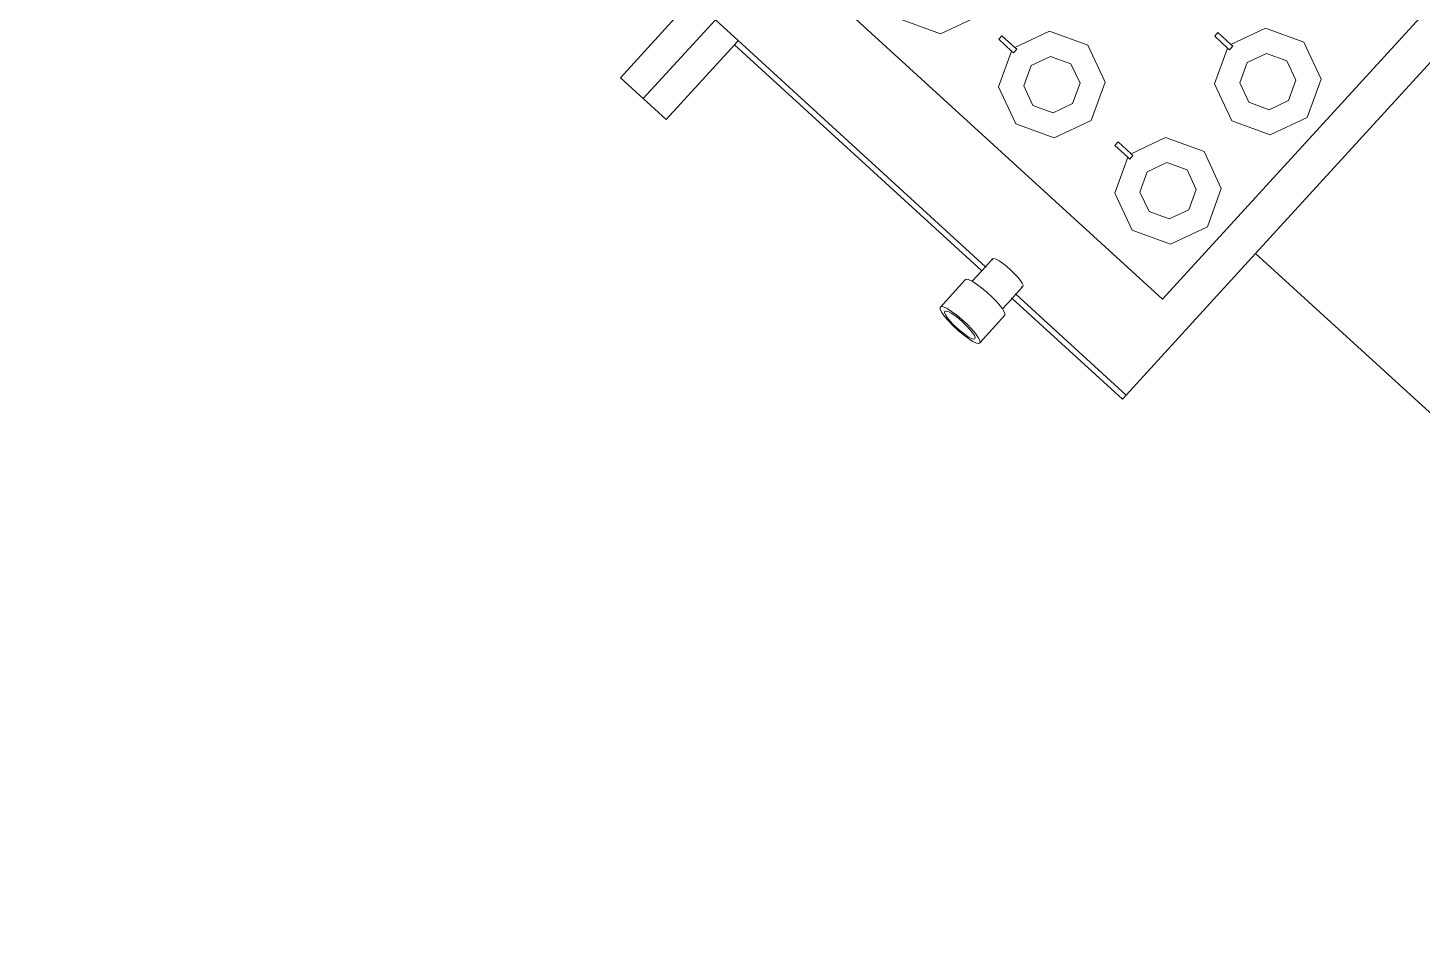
# Model space of a CAD drawing. Header units: metres. Extents: x 750 to 3116, y -341 to 1465.
# Drawn here: x 1590.17 to 1591.055, y 33.028 to 33.604 of the extents above; entities that cross this region are included whole.
import ezdxf

# ---------------------------------------------------------------- set-up
doc = ezdxf.new("R2010")
doc.units = ezdxf.units.M
doc.layers.add('Furniture', color=44, linetype='Continuous', lineweight=5)

# ---------------------------------------------------------------- blocks, each defined once
blk = doc.blocks.new('coffee counter')
at = {"layer": 'Furniture'}
for p, q in [((11493473.70357, 4446057.2269), (11493473.70357, 4446057.16254)), ((11493473.72322, 4446057.2269), (11493473.70357, 4446057.2269)), ((11493473.72322, 4446057.2269), (11493473.72322, 4446057.15904)), ((11493473.72322, 4446057.2269), (11493473.74287, 4446057.2269)), ((11493473.74287, 4446057.2269), (11493473.74287, 4446057.16254)), ((11493473.46793, 4446057.20009), (11493473.46466, 4446057.19948)), ((11493473.47186, 4446057.2005), (11493473.46793, 4446057.20009)), ((11493473.47435, 4446057.19995), (11493473.47121, 4446057.19968)), ((11493473.47619, 4446057.2007), (11493473.47186, 4446057.2005)), ((11493473.47771, 4446057.20004), (11493473.47435, 4446057.19995)), ((11493473.48062, 4446057.20066), (11493473.47619, 4446057.2007)), ((11493473.48107, 4446057.19995), (11493473.47771, 4446057.20004)), ((11493473.48486, 4446057.20039), (11493473.48062, 4446057.20066)), ((11493473.48421, 4446057.19968), (11493473.48107, 4446057.19995)), ((11493473.48861, 4446057.19991), (11493473.48486, 4446057.20039)), ((11493473.49161, 4446057.19925), (11493473.48861, 4446057.19991)), ((11493473.46096, 4446057.19787), (11493473.46077, 4446057.19698)), ((11493473.46077, 4446057.19698), (11493473.46174, 4446057.1961)), ((11493473.46077, 4446057.17347), (11493473.46077, 4446057.19698)), ((11493473.46228, 4446057.19873), (11493473.46096, 4446057.19787)), ((11493473.46174, 4446057.1961), (11493473.46379, 4446057.19531)), ((11493473.46466, 4446057.19948), (11493473.46228, 4446057.19873)), ((11493473.46379, 4446057.19531), (11493473.4668, 4446057.19465)), ((11493473.46516, 4446057.19809), (11493473.46472, 4446057.19741)), ((11493473.46472, 4446057.19741), (11493473.46516, 4446057.19674)), ((11493473.46646, 4446057.19873), (11493473.46516, 4446057.19809)), ((11493473.46516, 4446057.19674), (11493473.46646, 4446057.1961)), ((11493473.46852, 4446057.19927), (11493473.46646, 4446057.19873)), ((11493473.46646, 4446057.1961), (11493473.46852, 4446057.19556)), ((11493473.4668, 4446057.19465), (11493473.47054, 4446057.19417)), ((11493473.47121, 4446057.19968), (11493473.46852, 4446057.19927)), ((11493473.46852, 4446057.19556), (11493473.47121, 4446057.19515)), ((11493473.47054, 4446057.19417), (11493473.47478, 4446057.1939)), ((11493473.47121, 4446057.19515), (11493473.47435, 4446057.19488)), ((11493473.47435, 4446057.19488), (11493473.47771, 4446057.19479)), ((11493473.47478, 4446057.1939), (11493473.47921, 4446057.19387)), ((11493473.47771, 4446057.19479), (11493473.48107, 4446057.19488)), ((11493473.47921, 4446057.19387), (11493473.48354, 4446057.19406)), ((11493473.48107, 4446057.19488), (11493473.48421, 4446057.19515)), ((11493473.48354, 4446057.19406), (11493473.48747, 4446057.19448)), ((11493473.4869, 4446057.19927), (11493473.48421, 4446057.19968)), ((11493473.48421, 4446057.19515), (11493473.4869, 4446057.19556)), ((11493473.48896, 4446057.19873), (11493473.4869, 4446057.19927)), ((11493473.4869, 4446057.19556), (11493473.48896, 4446057.1961)), ((11493473.48747, 4446057.19448), (11493473.49074, 4446057.19508)), ((11493473.49026, 4446057.19809), (11493473.48896, 4446057.19873)), ((11493473.48896, 4446057.1961), (11493473.49026, 4446057.19674)), ((11493473.4907, 4446057.19741), (11493473.49026, 4446057.19809)), ((11493473.49026, 4446057.19674), (11493473.4907, 4446057.19741)), ((11493473.49074, 4446057.19508), (11493473.49312, 4446057.19584)), ((11493473.49366, 4446057.19846), (11493473.49161, 4446057.19925)), ((11493473.49312, 4446057.19584), (11493473.49445, 4446057.19669)), ((11493473.49463, 4446057.19759), (11493473.49366, 4446057.19846)), ((11493473.49445, 4446057.19669), (11493473.49463, 4446057.19759)), ((11493473.49463, 4446057.17408), (11493473.49463, 4446057.19759)), ((11493473.46077, 4446057.17347), (11493473.46174, 4446057.1726)), ((11493473.49463, 4446057.17408), (11493473.49445, 4446057.17425)), ((11493473.49445, 4446057.17319), (11493473.49463, 4446057.17408)), ((11493473.46174, 4446057.1726), (11493473.46379, 4446057.1718)), ((11493473.46379, 4446057.1718), (11493473.46472, 4446057.1716)), ((11493473.46472, 4446057.1716), (11493473.4668, 4446057.17115)), ((11493473.46472, 4446057.16254), (11493473.46472, 4446057.1716)), ((11493473.4668, 4446057.17115), (11493473.47054, 4446057.17067)), ((11493473.47054, 4446057.17067), (11493473.47478, 4446057.1704)), ((11493473.47478, 4446057.1704), (11493473.47921, 4446057.17036)), ((11493473.47921, 4446057.17036), (11493473.48354, 4446057.17056)), ((11493473.48354, 4446057.17056), (11493473.48747, 4446057.17097)), ((11493473.48747, 4446057.17097), (11493473.4907, 4446057.17157)), ((11493473.4907, 4446057.17157), (11493473.49074, 4446057.17158)), ((11493473.4907, 4446057.16254), (11493473.4907, 4446057.17157)), ((11493473.49074, 4446057.17158), (11493473.49312, 4446057.17233)), ((11493473.49312, 4446057.17233), (11493473.49445, 4446057.17319)), ((11493473.36974, 4446057.16254), (11493473.46472, 4446057.16254)), ((11493473.36974, 4446057.15904), (11493473.36974, 4446057.16254)), ((11493473.36974, 4446057.15904), (11493473.46472, 4446057.15904)), ((11493473.36974, 4446057.15904), (11493473.36974, 4446057.03709)), ((11493473.46472, 4446057.16254), (11493473.46516, 4446057.16254)), ((11493473.46472, 4446057.15904), (11493473.46472, 4446057.16254)), ((11493473.46472, 4446057.15904), (11493473.46516, 4446057.15904)), ((11493473.46472, 4446057.15236), (11493473.46472, 4446057.15904)), ((11493473.49026, 4446057.16254), (11493473.4907, 4446057.16254)), ((11493473.49026, 4446057.15904), (11493473.4907, 4446057.15904)), ((11493473.4907, 4446057.16254), (11493473.70357, 4446057.16254)), ((11493473.4907, 4446057.15904), (11493473.4907, 4446057.16254)), ((11493473.4907, 4446057.15236), (11493473.4907, 4446057.15904)), ((11493473.4907, 4446057.15904), (11493473.70357, 4446057.15904)), ((11493473.70357, 4446057.16254), (11493473.70357, 4446057.15904)), ((11493473.70357, 4446057.15904), (11493473.72322, 4446057.15904)), ((11493473.46516, 4446057.15304), (11493473.46472, 4446057.15236)), ((11493473.46472, 4446057.15236), (11493473.46516, 4446057.15168)), ((11493473.46516, 4446057.15168), (11493473.46646, 4446057.15105)), ((11493473.46646, 4446057.15105), (11493473.46852, 4446057.15051)), ((11493473.46852, 4446057.15051), (11493473.47121, 4446057.15009)), ((11493473.47121, 4446057.15009), (11493473.47435, 4446057.14983)), ((11493473.47435, 4446057.14983), (11493473.47771, 4446057.14974)), ((11493473.47771, 4446057.14974), (11493473.48107, 4446057.14983)), ((11493473.48107, 4446057.14983), (11493473.48421, 4446057.15009)), ((11493473.48421, 4446057.15009), (11493473.4869, 4446057.15051)), ((11493473.4869, 4446057.15051), (11493473.48896, 4446057.15105)), ((11493473.48896, 4446057.15105), (11493473.49026, 4446057.15168)), ((11493473.4907, 4446057.15236), (11493473.49026, 4446057.15304)), ((11493473.49026, 4446057.15168), (11493473.4907, 4446057.15236)), ((11493473.39373, 4446057.09842), (11493474.37025, 4446057.09842)), ((11493473.39373, 4446056.66684), (11493473.39373, 4446057.09842)), ((11493473.43763, 4446057.07909), (11493473.41368, 4446057.06917)), ((11493473.46159, 4446057.06917), (11493473.43763, 4446057.07909)), ((11493473.53763, 4446057.07909), (11493473.51368, 4446057.06917)), ((11493473.56159, 4446057.06917), (11493473.53763, 4446057.07909)), ((11493473.63563, 4446057.07909), (11493473.61168, 4446057.06917)), ((11493473.41368, 4446057.06917), (11493473.40375, 4446057.04521)), ((11493473.47088, 4446057.04675), (11493473.46159, 4446057.06917)), ((11493473.51368, 4446057.06917), (11493473.50375, 4446057.04521)), ((11493473.57088, 4446057.04675), (11493473.56159, 4446057.06917)), ((11493473.61168, 4446057.06917), (11493473.60175, 4446057.04521)), ((11493473.43763, 4446057.06311), (11493473.42497, 4446057.05787)), ((11493473.4503, 4446057.05787), (11493473.43763, 4446057.06311)), ((11493473.53763, 4446057.06311), (11493473.52497, 4446057.05787)), ((11493473.5503, 4446057.05787), (11493473.53763, 4446057.06311)), ((11493473.42497, 4446057.05787), (11493473.41973, 4446057.04521)), ((11493473.45554, 4446057.04521), (11493473.4503, 4446057.05787)), ((11493473.52497, 4446057.05787), (11493473.51973, 4446057.04521)), ((11493473.55554, 4446057.04521), (11493473.5503, 4446057.05787)), ((11493473.40375, 4446057.04521), (11493473.41368, 4446057.02125)), ((11493473.41973, 4446057.04521), (11493473.42497, 4446057.03255)), ((11493473.4503, 4446057.03255), (11493473.45554, 4446057.04521)), ((11493473.46159, 4446057.02125), (11493473.47088, 4446057.04367)), ((11493473.46921, 4446057.04675), (11493473.47088, 4446057.04675)), ((11493473.46921, 4446057.04367), (11493473.46921, 4446057.04675)), ((11493473.46921, 4446057.04367), (11493473.47088, 4446057.04367)), ((11493473.48199, 4446057.04675), (11493473.47088, 4446057.04675)), ((11493473.47088, 4446057.04367), (11493473.48199, 4446057.04367)), ((11493473.48199, 4446057.04675), (11493473.48199, 4446057.04367)), ((11493473.50375, 4446057.04521), (11493473.51368, 4446057.02125)), ((11493473.51973, 4446057.04521), (11493473.52497, 4446057.03255)), ((11493473.5503, 4446057.03255), (11493473.55554, 4446057.04521)), ((11493473.56159, 4446057.02125), (11493473.57088, 4446057.04367)), ((11493473.56921, 4446057.04675), (11493473.57088, 4446057.04675)), ((11493473.56921, 4446057.04367), (11493473.56921, 4446057.04675)), ((11493473.56921, 4446057.04367), (11493473.57088, 4446057.04367)), ((11493473.58199, 4446057.04675), (11493473.57088, 4446057.04675)), ((11493473.57088, 4446057.04367), (11493473.58199, 4446057.04367)), ((11493473.58199, 4446057.04675), (11493473.58199, 4446057.04367)), ((11493473.36974, 4446057.03709), (11493471.76194, 4446057.03709)), ((11493473.36974, 4446057.03709), (11493473.36974, 4446056.58654)), ((11493473.42497, 4446057.03255), (11493473.43763, 4446057.0273)), ((11493473.43763, 4446057.0273), (11493473.4503, 4446057.03255)), ((11493473.52497, 4446057.03255), (11493473.53763, 4446057.0273)), ((11493473.53763, 4446057.0273), (11493473.5503, 4446057.03255)), ((11493473.41368, 4446057.02125), (11493473.43763, 4446057.01133)), ((11493473.43763, 4446057.01133), (11493473.46159, 4446057.02125)), ((11493473.51368, 4446057.02125), (11493473.53763, 4446057.01133)), ((11493473.53763, 4446057.01133), (11493473.56159, 4446057.02125)), ((11493473.43763, 4446056.98509), (11493473.41368, 4446056.97517)), ((11493473.46159, 4446056.97517), (11493473.43763, 4446056.98509)), ((11493473.41368, 4446056.97517), (11493473.40375, 4446056.95121)), ((11493473.47088, 4446056.95275), (11493473.46159, 4446056.97517)), ((11493473.42497, 4446056.96387), (11493473.41973, 4446056.95121)), ((11493473.43763, 4446056.96911), (11493473.42497, 4446056.96387)), ((11493473.4503, 4446056.96387), (11493473.43763, 4446056.96911)), ((11493473.45554, 4446056.95121), (11493473.4503, 4446056.96387)), ((11493473.46921, 4446056.95275), (11493473.47088, 4446056.95275)), ((11493473.46921, 4446056.94967), (11493473.46921, 4446056.95275)), ((11493473.48199, 4446056.95275), (11493473.47088, 4446056.95275)), ((11493473.48199, 4446056.95275), (11493473.48199, 4446056.94967)), ((11493473.40375, 4446056.95121), (11493473.41368, 4446056.92725)), ((11493473.41973, 4446056.95121), (11493473.42497, 4446056.93855)), ((11493473.4503, 4446056.93855), (11493473.45554, 4446056.95121)), ((11493473.46159, 4446056.92725), (11493473.47088, 4446056.94967)), ((11493473.46921, 4446056.94967), (11493473.47088, 4446056.94967)), ((11493473.47088, 4446056.94967), (11493473.48199, 4446056.94967)), ((11493473.42497, 4446056.93855), (11493473.43763, 4446056.9333)), ((11493473.43763, 4446056.9333), (11493473.4503, 4446056.93855)), ((11493473.41368, 4446056.92725), (11493473.43763, 4446056.91733)), ((11493473.43763, 4446056.91733), (11493473.46159, 4446056.92725))]:
    blk.add_line(p, q, dxfattribs=at)

msp = doc.modelspace()

# ---------------------------------------------------------------- block references
at = {"layer": 'Furniture', "color": 252, "true_color": 0x939598, "rotation": 137.5821482974369}
msp.add_blockref('coffee counter', (11485602.31525, -4470406.81245), dxfattribs=at)

doc.saveas('drawing.dxf')
